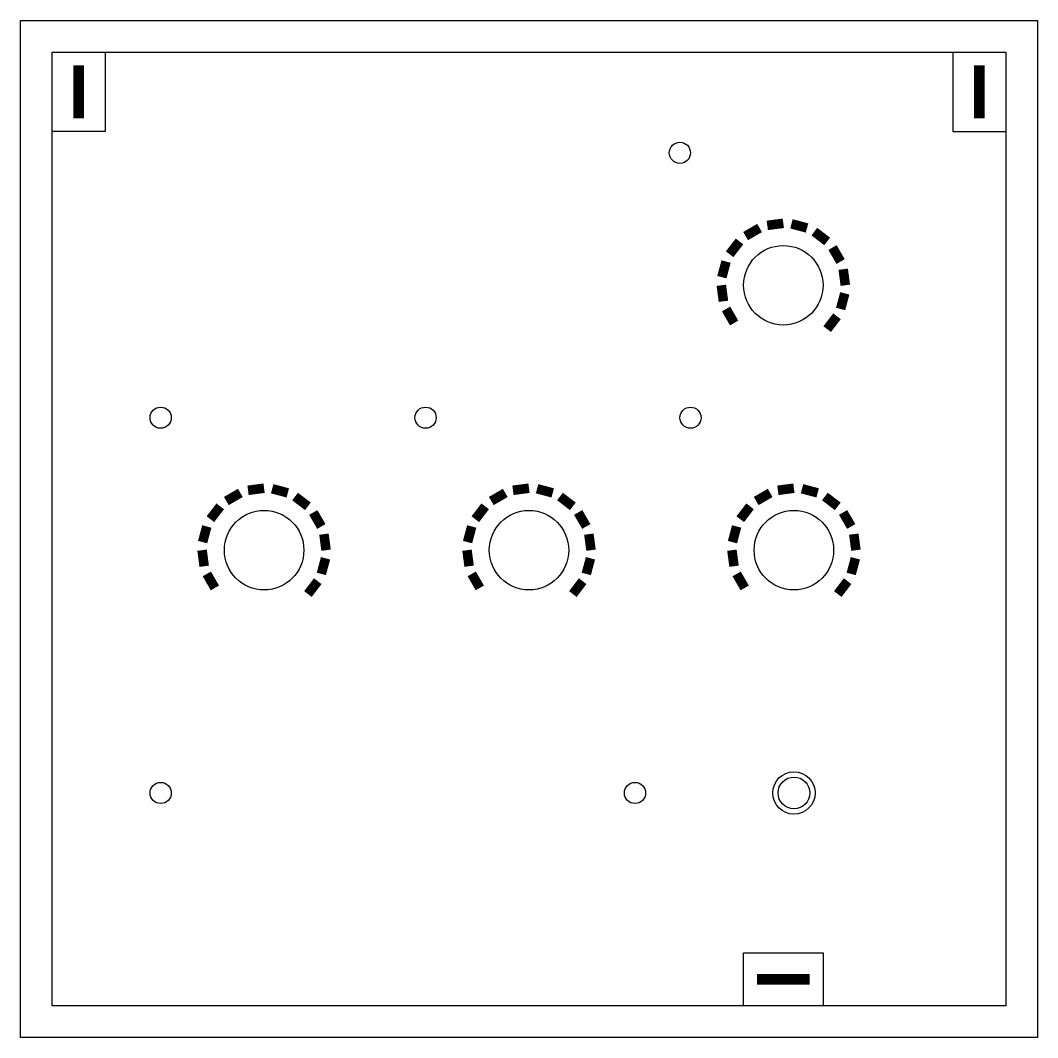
# Model space of a CAD drawing. Header units: millimetres. Extents: x 0 to 96, y 0 to 96.
import ezdxf

# ---------------------------------------------------------------- set-up
doc = ezdxf.new("R2010")
doc.units = ezdxf.units.MM

# ---------------------------------------------------------------- blocks, each defined once
blk = doc.blocks.new('OC')
for points in [[(-48, 0), (48, 0), (48, -96), (-48, -96)], [(-45, -3), (45, -3), (45, -93), (-45, -93)]]:
    blk.add_lwpolyline(points, close=True)
for points in [[(-40, -3), (-40, -10.5), (-45, -10.5)], [(40, -3), (40, -10.5), (45, -10.5)], [(20.25, -93), (20.25, -88), (27.75, -88), (27.75, -93)]]:
    blk.add_lwpolyline(points)
for points, const_width in [([(-42.5, -4.25), (-42.5, -9.25)], 1), ([(42.5, -4.25), (42.5, -9.25)], 1), ([(20.439, -20.359), (21.761, -19.595)], 0.9), ([(22.486, -19.349), (24, -19.15)], 0.9), ([(24.764, -19.2), (26.239, -19.595)], 0.9), ([(26.925, -19.934), (28.137, -20.863)], 0.9), ([(18.934, -22.075), (19.863, -20.863)], 0.9), ([(28.641, -21.439), (29.405, -22.761)], 0.9), ([(18.2, -24.236), (18.595, -22.761)], 0.9), ([(29.651, -23.486), (29.85, -25)], 0.9), ([(18.349, -26.514), (18.15, -25)], 0.9), ([(29.8, -25.764), (29.405, -27.239)], 0.9), ([(19.359, -28.561), (18.595, -27.239)], 0.9), ([(29.066, -27.925), (28.137, -29.137)], 0.9), ([(-28.561, -45.359), (-27.239, -44.595)], 0.9), ([(-26.514, -44.349), (-25, -44.15)], 0.9), ([(-24.236, -44.2), (-22.761, -44.595)], 0.9), ([(-3.561, -45.359), (-2.239, -44.595)], 0.9), ([(-1.514, -44.349), (0, -44.15)], 0.9), ([(0.764, -44.2), (2.239, -44.595)], 0.9), ([(21.439, -45.359), (22.761, -44.595)], 0.9), ([(23.486, -44.349), (25, -44.15)], 0.9), ([(25.764, -44.2), (27.239, -44.595)], 0.9), ([(-22.075, -44.934), (-20.863, -45.863)], 0.9), ([(2.925, -44.934), (4.137, -45.863)], 0.9), ([(27.925, -44.934), (29.137, -45.863)], 0.9), ([(-30.066, -47.075), (-29.137, -45.863)], 0.9), ([(-20.359, -46.439), (-19.595, -47.761)], 0.9), ([(-5.066, -47.075), (-4.137, -45.863)], 0.9), ([(4.641, -46.439), (5.405, -47.761)], 0.9), ([(19.934, -47.075), (20.863, -45.863)], 0.9), ([(29.641, -46.439), (30.405, -47.761)], 0.9), ([(-30.8, -49.236), (-30.405, -47.761)], 0.9), ([(-5.8, -49.236), (-5.405, -47.761)], 0.9), ([(19.2, -49.236), (19.595, -47.761)], 0.9), ([(-19.349, -48.486), (-19.15, -50)], 0.9), ([(5.651, -48.486), (5.85, -50)], 0.9), ([(30.651, -48.486), (30.85, -50)], 0.9), ([(-30.651, -51.514), (-30.85, -50)], 0.9), ([(-5.651, -51.514), (-5.85, -50)], 0.9), ([(19.349, -51.514), (19.15, -50)], 0.9), ([(-19.2, -50.764), (-19.595, -52.239)], 0.9), ([(5.8, -50.764), (5.405, -52.239)], 0.9), ([(30.8, -50.764), (30.405, -52.239)], 0.9), ([(-29.641, -53.561), (-30.405, -52.239)], 0.9), ([(-4.641, -53.561), (-5.405, -52.239)], 0.9), ([(20.359, -53.561), (19.595, -52.239)], 0.9), ([(-19.934, -52.925), (-20.863, -54.137)], 0.9), ([(5.066, -52.925), (4.137, -54.137)], 0.9), ([(30.066, -52.925), (29.137, -54.137)], 0.9), ([(21.5, -90.5), (26.5, -90.5)], 1)]:
    blk.add_lwpolyline(points, dxfattribs=dict(const_width=const_width))
for centre, radius in [((14.24, -12.5), 1), ((24, -25), 3.75), ((-34.76, -37.5), 1), ((-9.76, -37.5), 1), ((15.24, -37.5), 1), ((-25, -50), 3.75), ((0, -50), 3.75), ((25, -50), 3.75), ((25, -72.907), 2), ((-34.76, -72.907), 1), ((10, -72.907), 1), ((25, -72.907), 1.5)]:
    blk.add_circle(centre, radius)

msp = doc.modelspace()

# ---------------------------------------------------------------- block references
msp.add_blockref('OC', (48, 96))

doc.saveas('drawing.dxf')
